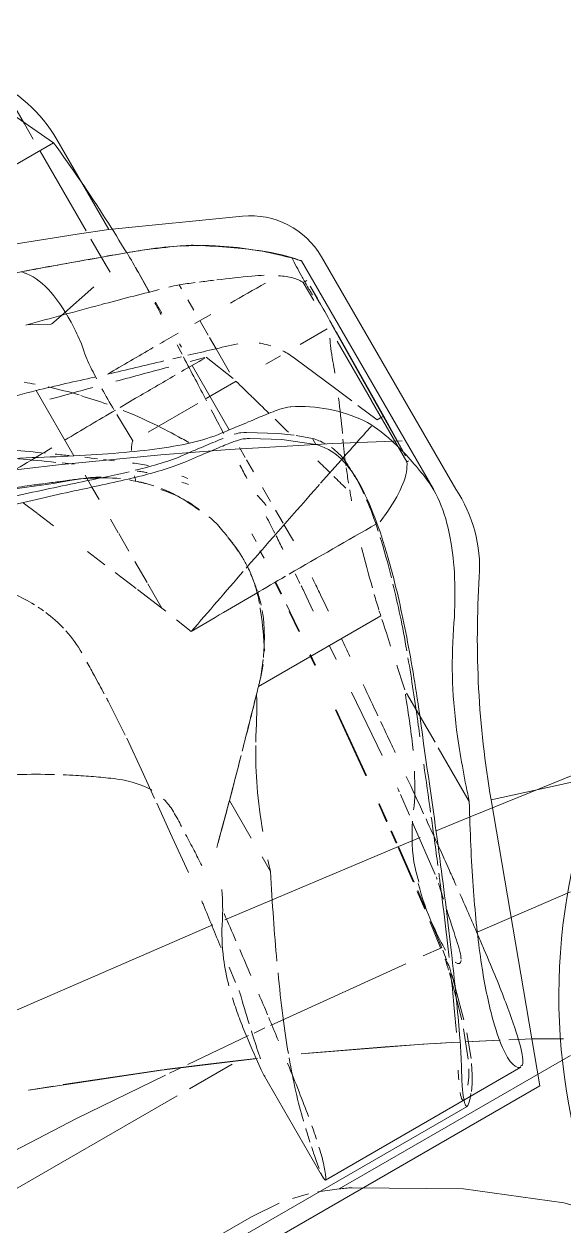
# Model space of a CAD drawing. Header units: inches. Extents: x 6664 to 8129, y 209 to 1287.
# Drawn here: x 7169.74 to 7172.16, y 647.84 to 653.22 of the extents above; entities that cross this region are included whole.
import ezdxf

# ---------------------------------------------------------------- set-up
doc = ezdxf.new("R2010")
doc.units = ezdxf.units.IN
doc.header["$MEASUREMENT"] = 0
doc.layers.add('I-FURN', color=30, linetype='Continuous', lineweight=9)

# ---------------------------------------------------------------- blocks, each defined once
blk = doc.blocks.new('Allsteel Seating Acuity Work-Conference Chair1 - Fully Adj_ Arms_ Mesh Back-V139-11th FLOOR POWER _ SIGNAL')
at = {"layer": 'I-FURN', "lineweight": 13}
for p, q in [((8.5764, 9.0969), (8.5764, 9.6129)), ((8.5764, 9.2806), (8.5764, 9.0969)), ((8.5764, 9.0969), (8.5764, 9.0173)), ((8.5764, 9.0173), (8.5764, 9.0969)), ((6.8783, 8.958), (8.6471, 8.958)), ((8.5764, 8.9549), (8.5764, 8.5427)), ((8.5764, 8.5427), (8.5764, 8.9549)), ((8.6675, 8.4974), (8.6675, 8.9634)), ((8.5764, 8.5012), (8.5764, 8.373)), ((8.5764, 8.3648), (8.5764, 8.5012)), ((8.6675, 8.4974), (9.2149, 8.2503)), ((8.5764, 8.3648), (8.5764, 8.3292)), ((8.5764, 8.3292), (8.5764, 8.3648)), ((8.2303, 8.2602), (8.1353, 8.3121)), ((8.4812, 8.3097), (8.2918, 8.2707)), ((8.6853, 8.164), (8.6853, 8.2921)), ((8.2918, 8.2707), (8.2332, 8.2586)), ((8.2971, 8.0782), (8.3046, 8.1156)), ((8.6853, 8.0554), (8.6853, 8.1118)), ((8.8156, 8.1267), (8.8156, 8.1053)), ((8.0248, 8.0364), (8.0248, 7.6991)), ((8.8156, 8.049), (8.8156, 7.9945)), ((8.872, 7.9407), (8.7897, 7.9408)), ((8.8156, 7.9377), (8.8156, 7.8667)), ((9.3433, 6.764), (9.3433, 7.9457)), ((9.4304, 6.7151), (9.4304, 7.9165)), ((8.6853, 7.8796), (8.6853, 7.8958)), ((8.6253, 7.8534), (8.6634, 7.8419)), ((8.8156, 7.8545), (8.8156, 7.7955)), ((9.3114, 7.8572), (9.3023, 7.8573)), ((9.3023, 7.8573), (9.3023, 7.7633)), ((9.3206, 7.8571), (9.3114, 7.8572)), ((9.3193, 7.7448), (9.3202, 7.8251)), ((9.3206, 7.8278), (9.3207, 7.7631)), ((8.2862, 7.6243), (8.284, 7.762)), ((8.3929, 7.7834), (8.312, 7.7828)), ((8.6853, 7.4512), (8.6853, 7.7846)), ((8.6875, 7.804), (8.7517, 7.7865)), ((8.7589, 7.7845), (8.8156, 7.6413)), ((8.8156, 7.7955), (8.8156, 7.6743)), ((7.7546, 7.5557), (7.7234, 7.6302)), ((8.0248, 7.5978), (8.0248, 7.5371)), ((8.3664, 7.6243), (8.6219, 7.6243)), ((8.6665, 7.6243), (8.8205, 7.6243)), ((8.9744, 7.6243), (9.0491, 7.6243)), ((9.1512, 7.6243), (9.2913, 7.6243)), ((9.3103, 6.958), (9.318, 7.6326)), ((7.7893, 7.4731), (7.7551, 7.5546)), ((8.0248, 7.5371), (8.0248, 7.4731)), ((9.099, 7.5832), (9.1899, 7.3715)), ((9.3023, 7.5537), (9.3023, 7.2472)), ((9.3193, 7.5789), (9.3152, 7.1594)), ((8.7243, 7.4139), (8.7351, 7.4085)), ((8.7351, 7.4085), (8.746, 7.4028)), ((8.746, 7.4028), (8.8672, 7.3283)), ((8.9736, 7.4036), (8.9721, 7.4043)), ((8.9752, 7.4028), (8.9736, 7.4036)), ((8.0248, 7.3716), (8.0248, 7.3006)), ((8.6853, 7.3093), (8.6853, 7.3603)), ((8.8672, 7.3283), (8.9249, 7.2852)), ((9.1899, 7.3715), (9.2248, 7.2901)), ((7.9009, 7.2069), (7.8631, 7.297)), ((8.0248, 7.297), (8.0248, 7.2062)), ((8.6853, 7.2339), (8.6853, 7.297)), ((8.9319, 7.2797), (8.9883, 7.2324)), ((8.9883, 7.201), (8.9883, 7.2324)), ((9.2385, 7.258), (9.2807, 7.1598)), ((9.3023, 7.2456), (9.3023, 6.9302)), ((9.2979, 7.1596), (9.2807, 7.1598)), ((9.3152, 7.1594), (9.2979, 7.1596)), ((9.3152, 7.1594), (9.3106, 6.9567)), ((7.9692, 7.044), (7.9235, 7.153)), ((8.0248, 7.1529), (8.0248, 7.0436)), ((8.6853, 7.0817), (8.6853, 7.1529)), ((9.0492, 7.0832), (8.9199, 7.0401)), ((8.0248, 6.9111), (7.9721, 7.037)), ((8.0248, 7.037), (8.0248, 6.9111)), ((8.5404, 6.9583), (8.5404, 6.9975)), ((8.6853, 6.9695), (8.6853, 7.037)), ((8.6853, 6.8775), (8.6853, 6.9588)), ((9.0691, 6.9601), (9.0691, 6.9918)), ((8.0329, 6.8903), (8.0248, 6.9111)), ((8.5334, 6.8755), (8.5334, 6.9144)), ((9.3023, 6.9302), (9.3061, 6.9302)), ((9.3061, 6.9302), (9.31, 6.9302)), ((8.086, 6.7541), (8.0554, 6.8326)), ((8.5176, 6.6989), (8.5219, 6.756)), ((8.5247, 6.7559), (8.5204, 6.6983)), ((9.0646, 6.7571), (9.1175, 6.7817)), ((7.6082, 6.6668), (7.5985, 6.5008)), ((8.5164, 6.6458), (8.5138, 6.6119)), ((8.6047, 6.5601), (8.6109, 6.6352)), ((8.6109, 6.6352), (8.6135, 6.6668)), ((8.503, 6.5133), (8.511, 6.613)), ((8.5138, 6.6119), (8.506, 6.5131)), ((7.5973, 6.4847), (7.5824, 6.312)), ((8.2241, 6.3911), (8.8562, 6.3911)), ((8.4891, 6.3462), (8.4934, 6.3979)), ((8.4966, 6.3983), (8.4921, 6.3457)), ((8.5854, 6.3216), (8.5911, 6.3928)), ((7.5824, 6.312), (7.5704, 6.1888)), ((8.5481, 5.8459), (8.5726, 6.1606)), ((8.7834, 5.9204), (8.7834, 6.0333)), ((7.8562, 5.8186), (7.8562, 6.014)), ((8.7834, 5.7791), (8.7834, 5.9204)), ((7.8562, 5.6458), (7.8562, 5.7219)), ((8.7834, 5.4725), (8.7834, 5.7506)), ((8.4178, 5.5798), (8.4265, 5.6646)), ((8.4302, 5.6663), (8.4214, 5.5796)), ((8.5208, 5.5542), (8.5326, 5.6535)), ((8.4067, 5.4749), (8.4131, 5.5341)), ((8.4167, 5.5339), (8.4104, 5.474)), ((8.4879, 5.2664), (8.5171, 5.5222)), ((8.3856, 5.2875), (8.4044, 5.4535)), ((8.4081, 5.4531), (8.3891, 5.2833)), ((8.8719, 5.4314), (8.421, 4.2125)), ((9.3469, 5.2796), (8.8719, 5.4314)), ((6.5346, 5.2998), (6.4282, 5.3396)), ((7.4817, 5.3678), (7.4723, 5.2933)), ((6.9938, 5.1186), (6.5753, 5.2844)), ((8.3695, 5.1548), (8.3801, 5.2407)), ((8.3844, 5.2431), (8.3738, 5.1555)), ((8.4641, 5.152), (8.4804, 5.224)), ((7.1478, 5.0543), (7.0021, 5.1152)), ((8.3449, 4.9702), (8.3619, 5.0954)), ((8.3663, 5.0956), (8.3493, 4.9678)), ((7.309, 4.985), (7.1478, 5.0543)), ((6.9923, 4.985), (-6.9923, 4.985)), ((7.277, 4.985), (7.0554, 4.985)), ((7.3825, 4.9528), (7.309, 4.985)), ((8.3477, 4.9562), (8.3412, 4.9103)), ((8.3371, 4.8822), (8.3371, 4.9154)), ((7.3749, 4.8751), (7.3749, 4.3376)), ((7.5662, 4.8704), (8.0776, 4.6267)), ((8.289, 4.7238), (8.3223, 4.8525)), ((8.326, 4.8349), (8.3122, 4.7786)), ((8.3122, 4.7786), (8.2734, 4.6377)), ((8.265, 4.643), (8.289, 4.7238)), ((7.4255, 4.605), (7.4253, 4.6043)), ((7.4257, 4.6058), (7.4255, 4.605)), ((8.091, 4.6201), (8.1513, 4.5899)), ((8.1729, 4.579), (8.1152, 4.608)), ((8.154, 4.5885), (8.2094, 4.5605)), ((8.2026, 4.4767), (8.2524, 4.6043)), ((8.2555, 4.5813), (8.215, 4.4728)), ((8.368, 4.4788), (8.2297, 4.5501)), ((8.2302, 4.5499), (8.3689, 4.4784)), ((8.2054, 4.4512), (8.1834, 4.4066)), ((8.4422, 4.4398), (8.4029, 4.4605)), ((8.4421, 4.4399), (8.4949, 4.4119)), ((8.4949, 4.4119), (8.4422, 4.4398)), ((8.6044, 4.3492), (8.4949, 4.4119)), ((8.4949, 4.4119), (8.6174, 4.3411)), ((-7.0092, 4.3503), (7.0092, 4.3503)), ((7.0092, 4.3503), (7.1467, 4.3404)), ((7.2091, 4.3292), (7.2816, 4.3108)), ((7.3777, 4.3266), (8.3885, 4.3266)), ((-8.0921, 4.2954), (8.0921, 4.2954)), ((7.3227, 4.2976), (7.4113, 4.2621)), ((8.6068, 4.2621), (7.4113, 4.2621)), ((-8.421, 4.2125), (8.421, 4.2125))]:
    blk.add_line(p, q, dxfattribs=at)
at = {"layer": 'I-FURN'}
for p, q in [((8.409, 5.4567), (7.5713, 5.5613)), ((8.513, 5.4432), (8.409, 5.4567)), ((8.7518, 5.4116), (8.5892, 5.4332)), ((9.4072, 5.3215), (8.7518, 5.4116)), ((7.0137, 5.0903), (7.0687, 5.086)), ((7.1032, 5.0834), (7.4038, 5.0588)), ((7.4315, 5.0564), (7.4844, 5.0519)), ((7.511, 5.0495), (8.1739, 4.9861)), ((8.2587, 4.9773), (8.3477, 4.9678)), ((8.5222, 4.9486), (8.973, 4.8956))]:
    blk.add_line(p, q, dxfattribs=at)
at = {"layer": 'I-FURN', "lineweight": 13, "flags": 128}
for points in [[(8.6471, 8.958), (8.5211, 9.2215), (8.3133, 9.459), (8.0342, 9.6584), (7.6979, 9.8097)], [(9.0437, 8.1961), (9.1258, 8.1397), (9.204, 8.0782)], [(8.3046, 8.1156), (8.3048, 8.1165), (8.3095, 8.1549)], [(8.9883, 7.201), (8.8671, 7.297), (8.7458, 7.3716)], [(7.5681, 6.1655), (7.5523, 5.999), (7.5362, 5.8252)], [(8.4401, 5.8042), (8.465, 6.0713), (8.47, 6.1273)], [(8.4731, 6.1258), (8.4658, 6.0443), (8.4435, 5.8038)], [(6.4298, 5.339), (6.9886, 5.1207), (7.3868, 4.9509)], [(8.1027, 4.6142), (7.9076, 4.7101), (7.597, 4.8563)], [(8.1426, 4.3754), (8.1628, 4.4033), (8.183, 4.4375)], [(8.1834, 4.4066), (8.163, 4.3721), (8.1426, 4.344)], [(7.4644, 4.2372), (7.8936, 3.9847), (8.2507, 3.7045), (8.4292, 3.5233)]]:
    blk.add_lwpolyline(points, dxfattribs=at)
at = {"layer": 'I-FURN', "flags": 128}
for points in [[(7.5125, 5.5684), (6.5496, 5.6782), (4.7528, 5.8558)], [(4.6464, 5.2055), (6.5508, 5.1229), (6.9935, 5.0918)]]:
    blk.add_lwpolyline(points, dxfattribs=at)
at = {"layer": 'I-FURN', "lineweight": 13}
for centre, radius, start, end in [((0.0519, -13.0915), 23.2445, 68.24426, 112.87259), ((8.0165, 8.9634), 0.651, 360, 72.4565), ((0, -10.3529), 19.7214, 61.76295, 118.23705), ((9.0642, 7.9165), 0.3662, 0, 65.7027), ((8.8012, 6.6723), 0.6306, 326.2996, 3.8864), ((12.891, 3.9447), 4.2853, 146.2996, 159.7004), ((11.049, 3.1641), 2.7152, 93.1563, 178.0304)]:
    blk.add_arc(centre, radius, start, end, dxfattribs=at)
for centre, major_axis, ratio, start_param, end_param in [((11.4308, -112.8902), (-28.7339, 121.7409), 0.625221, 5.958657, 5.962792), ((-10.6148, 8.2514), (18.9283, 0), 0.248134, 6.262646, 6.271419), ((9.2436, -23.4303), (-7.5098, 31.8178), 0.625221, 5.946462, 5.958624), ((9.2436, -23.4303), (-7.5098, 31.8178), 0.625221, 5.942351, 5.944481), ((8.4397, -23.327), (-7.3217, 31.6563), 0.617887, 5.932554, 5.944877), ((11.4127, -112.4255), (-28.5379, 120.9106), 0.625221, 5.961354, 5.963754), ((8.7402, -42.9129), (52.9031, 0), 0.961262, 1.573915, 1.578399), ((10.0934, -115.7518), (-28.867, 124.8103), 0.617887, 5.943314, 5.946331), ((8.7402, -42.9129), (52.9031, 0), 0.961262, 1.57149, 1.57329), ((8.7402, -42.9129), (52.9031, 0), 0.961262, 1.562971, 1.566392), ((11.4127, -112.4255), (-28.5379, 120.9106), 0.625221, 5.957139, 5.960079), ((10.0934, -115.7518), (-28.867, 124.8103), 0.617887, 5.939367, 5.942043), ((8.7402, -42.6993), (52.5182, 0), 0.961262, 1.5857, 1.591307), ((8.7402, -42.6993), (52.5182, 0), 0.961262, 1.579395, 1.584418), ((8.7402, -42.6993), (52.5182, 0), 0.961262, 1.573497, 1.577406), ((8.7402, -42.6993), (52.5182, 0), 0.961262, 1.570577, 1.572894), ((9.3179, 7.5214), (0.0026, 0.25), 0.003024, 5.811228, 6.0254), ((9.3179, 7.5214), (0.0026, 0.25), 0.003024, 5.168711, 5.811228), ((181.8764, -76.1942), (-174.3932, 83.9746), 0.003882, 6.207906, 6.210165), ((9.3179, 7.5214), (0.0026, 0.25), 0.003024, 4.954539, 5.168711), ((8.3828, -60.5759), (0, 68.0431), 0.100696, 6.230177, 6.233325), ((51.9678, -152.1524), (-37.2013, 160.8448), 0.617887, 0.056184, 0.058193), ((51.9678, -152.1524), (-37.2013, 160.8448), 0.617887, 0.059599, 0.064471), ((51.9678, -152.1524), (-37.2013, 160.8448), 0.617887, 0.06466, 0.068139), ((8.7402, -42.8301), (51.5866, 0), 0.961262, 1.577, 1.583477), ((8.7402, -42.8301), (51.5866, 0), 0.961262, 1.573993, 1.577), ((8.7402, -42.8301), (51.5866, 0), 0.961262, 1.564862, 1.573621), ((210.1203, 2.3535), (202.8302, 0), 0.34202, 3.093804, 3.09678), ((192.0226, 3.8451), (184.7325, 0), 0.173648, 3.097982, 3.102352), ((192.0226, 3.8451), (184.7325, 0), 0.173648, 3.103378, 3.106702), ((426.596, 2.3458), (418.444, 0), 0.173648, 3.103629, 3.105558), ((7.9574, 17.7878), (0, 13.6747), 0.082263, 3.474649, 3.485862), ((7.9574, 17.788), (0, 13.7062), 0.082263, 3.474649, 3.48504)]:
    blk.add_ellipse(centre, major_axis=major_axis, ratio=ratio, start_param=start_param, end_param=end_param, dxfattribs=at)
for points in [[(8.7505, 8.3427), (8.6813, 8.3695), (8.5142, 8.43), (8.1909, 8.5455), (7.8087, 8.6746), (7.382, 8.8114), (7.0772, 8.9014), (6.9227, 8.9467)], [(8.25, 8.5093), (8.2472, 8.513), (8.2417, 8.52), (8.2362, 8.5264), (8.2334, 8.5296)], [(8.2334, 8.5296), (8.2961, 8.5085), (8.3706, 8.4818), (8.4568, 8.4504)], [(8.302, 8.383), (8.2917, 8.4353), (8.2743, 8.4774), (8.25, 8.5093)], [(8.4568, 8.4504), (8.47, 8.4456), (8.484, 8.4405), (8.4986, 8.4352)], [(8.4974, 8.4356), (8.5734, 8.4078), (8.6577, 8.3767), (8.7505, 8.3427)], [(8.3122, 8.1961), (8.3158, 8.2685), (8.3124, 8.3308), (8.302, 8.383)], [(8.6832, 8.1645), (8.6847, 8.2312), (8.6858, 8.2981), (8.6852, 8.3662)], [(8.7505, 8.3427), (8.801, 8.3234), (8.849, 8.3027), (8.8943, 8.2805)], [(8.9721, 8.2393), (8.9574, 8.2497), (8.9049, 8.2773), (8.8087, 8.3186), (8.7505, 8.3427)], [(8.9062, 8.2746), (8.9296, 8.2629), (8.9515, 8.2504), (8.9731, 8.2377)], [(9.3383, 7.9509), (9.3081, 7.9892), (9.2168, 8.0755), (9.0639, 8.1814), (8.9721, 8.2393)], [(8.9932, 8.2274), (9.0105, 8.2172), (9.0273, 8.2068), (9.0437, 8.1961)], [(6.6096, 8.1186), (6.8654, 8.0411), (7.3532, 7.859), (7.7934, 7.6692), (8.0016, 7.5934)], [(7.6918, 8.1253), (7.8028, 8.0969), (7.9138, 8.0673), (8.0248, 8.0364)], [(7.9976, 8.095), (8.0103, 8.0844), (8.0227, 8.0737), (8.0351, 8.0629)], [(8.6794, 8.052), (8.6801, 8.0712), (8.6808, 8.0906), (8.6815, 8.11)], [(8.8824, 8.0992), (8.8602, 8.1085), (8.8379, 8.1176), (8.8156, 8.1267)], [(8.9617, 8.0658), (8.9413, 8.0745), (8.9209, 8.083), (8.9004, 8.0915)], [(8.0796, 8.0229), (8.1146, 7.9904), (8.1493, 7.9572), (8.1822, 7.9236)], [(8.2877, 7.9917), (8.2886, 8.0058), (8.2896, 8.0198), (8.2906, 8.0311)], [(9.1175, 7.9973), (9.0694, 8.019), (9.0212, 8.0402), (8.9728, 8.061)], [(8.2853, 7.9462), (8.286, 7.9624), (8.2868, 7.9772), (8.2877, 7.9917)], [(9.1661, 7.9732), (9.151, 7.9814), (9.1348, 7.9895), (9.1175, 7.9973)], [(9.3133, 7.977), (9.3117, 7.9498), (9.3105, 7.9189), (9.3099, 7.8866)], [(9.3133, 7.977), (9.3273, 7.9623), (9.3365, 7.9528), (9.3406, 7.9485)], [(7.9202, 7.7727), (7.841, 7.8294), (7.7597, 7.8854), (7.678, 7.9419)], [(8.187, 7.916), (8.2153, 7.8857), (8.2434, 7.8552), (8.2693, 7.8244)], [(9.2714, 7.8986), (9.2579, 7.9122), (9.2412, 7.9256), (9.2216, 7.9387)], [(9.3406, 7.9485), (9.3448, 7.9441), (9.3441, 7.9449), (9.3383, 7.9509)], [(8.2835, 7.7883), (8.2829, 7.8237), (8.283, 7.8606), (8.2838, 7.8955)], [(8.6719, 7.8505), (8.6725, 7.866), (8.6731, 7.8817), (8.6737, 7.8974)], [(9.3023, 7.8573), (9.2952, 7.8712), (9.2848, 7.885), (9.2714, 7.8986)], [(9.3099, 7.8866), (9.3096, 7.8705), (9.3096, 7.8542), (9.3096, 7.8377)], [(7.8036, 7.8109), (7.8502, 7.7785), (7.8955, 7.746), (7.9404, 7.7133)], [(8.6624, 7.6143), (8.6654, 7.6862), (8.6683, 7.761), (8.6711, 7.8366)], [(9.3094, 7.8375), (9.3094, 7.821), (9.3095, 7.8045), (9.3098, 7.7883)], [(8.3173, 7.7644), (8.38, 7.6849), (8.4334, 7.6044), (8.4818, 7.5231)], [(8.0074, 7.7097), (7.9903, 7.7221), (7.9732, 7.7345), (7.956, 7.7469)], [(7.9638, 7.6978), (7.9786, 7.6871), (7.9932, 7.6765), (8.0078, 7.6659)], [(8.4488, 7.4249), (8.3831, 7.4325), (8.2374, 7.4673), (7.9708, 7.5544), (7.7717, 7.6177), (7.666, 7.6478)], [(8.1096, 7.6345), (8.0945, 7.6458), (8.0792, 7.657), (8.0639, 7.6682)], [(8.0016, 7.5934), (8.0681, 7.5607), (8.1192, 7.5303), (8.1547, 7.5061)], [(8.0826, 7.5545), (8.0546, 7.5712), (8.0276, 7.5842), (8.0016, 7.5934)], [(8.1709, 7.5887), (8.1578, 7.5985), (8.1448, 7.6082), (8.1317, 7.618)], [(8.2604, 7.5908), (8.2703, 7.6091), (8.2789, 7.6203), (8.2862, 7.6243)], [(8.8205, 7.624), (8.829, 7.5942), (8.8374, 7.5644), (8.8459, 7.5346)], [(9.0698, 7.6381), (9.0806, 7.6213), (9.0903, 7.603), (9.099, 7.5832)], [(8.0978, 7.5467), (8.134, 7.5349), (8.17, 7.5228), (8.2034, 7.5129)], [(8.2646, 7.5167), (8.2551, 7.5245), (8.2454, 7.5321), (8.2355, 7.5397)], [(8.6552, 7.4496), (8.657, 7.4894), (8.6588, 7.5293), (8.6605, 7.5701)], [(9.2808, 7.5819), (9.2688, 7.5585), (9.2552, 7.5261), (9.2402, 7.4851)], [(8.2118, 7.4739), (8.2132, 7.4776), (8.2145, 7.4814), (8.2158, 7.4851)], [(8.2305, 7.5053), (8.3115, 7.4815), (8.3844, 7.4637), (8.4503, 7.4561)], [(8.2355, 7.4977), (8.2416, 7.4931), (8.2476, 7.4885), (8.2535, 7.4838)], [(8.2535, 7.4838), (8.2595, 7.4791), (8.2653, 7.4743), (8.2711, 7.4695)], [(8.2923, 7.4929), (8.2833, 7.5009), (8.2741, 7.5089), (8.2646, 7.5167)], [(8.4824, 7.5232), (8.4882, 7.5131), (8.4939, 7.503), (8.4995, 7.4929)], [(8.8463, 7.5332), (8.8564, 7.4976), (8.8665, 7.4619), (8.8766, 7.4262)], [(9.2402, 7.4851), (9.2343, 7.4687), (9.2282, 7.4521), (9.2219, 7.4353)], [(8.2386, 7.4324), (8.221, 7.449), (8.2036, 7.4654), (8.1865, 7.4803)], [(8.2078, 7.4627), (8.2091, 7.4664), (8.2105, 7.4702), (8.2118, 7.4739)], [(8.215, 7.4561), (8.2204, 7.451), (8.2299, 7.442), (8.2369, 7.435), (8.2398, 7.432)], [(8.2398, 7.432), (8.2442, 7.4276), (8.2486, 7.4229), (8.2531, 7.4181)], [(8.4503, 7.4561), (8.4907, 7.4513), (8.5633, 7.4424), (8.619, 7.4351), (8.6426, 7.432)], [(8.8392, 7.432), (8.8134, 7.4351), (8.7555, 7.4423), (8.6852, 7.4513), (8.6468, 7.4561)], [(8.9721, 7.4043), (8.9615, 7.4095), (8.9288, 7.4192), (8.8729, 7.4279), (8.8392, 7.432)], [(8.2531, 7.4181), (8.2577, 7.4132), (8.2623, 7.4081), (8.2669, 7.4028)], [(8.2911, 7.3751), (8.3069, 7.3555), (8.3225, 7.3349), (8.337, 7.3092)], [(8.4155, 7.3561), (8.4101, 7.3637), (8.4041, 7.3712), (8.3978, 7.3786)], [(8.6421, 7.4008), (8.6184, 7.4039), (8.5624, 7.4113), (8.4894, 7.4202), (8.4488, 7.4249)], [(8.7243, 7.3826), (8.7177, 7.3859), (8.6973, 7.3922), (8.6629, 7.398), (8.6421, 7.4008)], [(8.694, 7.4233), (8.7076, 7.4203), (8.7177, 7.4172), (8.7243, 7.4139)], [(8.8869, 7.3899), (8.8945, 7.363), (8.902, 7.3362), (8.9096, 7.3093)], [(9.2279, 7.1841), (9.1958, 7.2311), (9.1216, 7.3146), (9.0273, 7.3769), (8.9752, 7.4028)], [(8.3426, 7.2999), (8.3268, 7.3254), (8.3072, 7.3495), (8.2864, 7.3732)], [(8.3095, 7.3498), (8.3161, 7.3423), (8.3145, 7.3446), (8.3045, 7.3565)], [(8.385, 7.3548), (8.3916, 7.3467), (8.3981, 7.3386), (8.4043, 7.3304)], [(9.1804, 7.3309), (9.1607, 7.2834), (9.139, 7.2343), (9.1162, 7.1844)], [(7.484, 7.2974), (7.5046, 7.2683), (7.522, 7.2389), (7.5382, 7.2091)], [(8.337, 7.3092), (8.3556, 7.2786), (8.3731, 7.2432), (8.3901, 7.2058)], [(8.3505, 7.2869), (8.3494, 7.2888), (8.3482, 7.2907), (8.3471, 7.2925)], [(8.6445, 7.2226), (8.6456, 7.2453), (8.6467, 7.2681), (8.6479, 7.2909)], [(8.3909, 7.2068), (8.3824, 7.2269), (8.3736, 7.2469), (8.363, 7.2662)], [(8.9883, 7.2324), (8.9956, 7.2247), (9.0093, 7.2089), (9.021, 7.1924), (9.0263, 7.1841)], [(7.5476, 7.1914), (7.5519, 7.1827), (7.5562, 7.1739), (7.5603, 7.1651)], [(9.0261, 7.1529), (9.0208, 7.1613), (9.0092, 7.1777), (8.9956, 7.1933), (8.9883, 7.201)], [(9.1056, 7.1614), (9.0891, 7.1255), (9.0728, 7.0894), (9.0569, 7.0526)], [(9.3383, 6.8307), (9.3257, 6.9128), (9.2947, 7.054), (9.2521, 7.1485), (9.2279, 7.1841)], [(7.5651, 7.1532), (7.579, 7.1199), (7.5918, 7.0863), (7.5981, 7.0532)], [(8.6471, 7.1353), (8.6523, 7.1152), (8.6561, 7.0953), (8.6589, 7.0755)], [(8.9592, 7.1334), (8.9661, 7.1087), (8.9731, 7.084), (8.98, 7.0593)], [(9.0644, 6.8703), (9.0708, 6.9342), (9.0708, 7.0454), (9.0453, 7.1228), (9.0261, 7.1529)], [(9.0422, 7.1537), (9.0526, 7.1292), (9.0619, 7.1032), (9.0644, 7.0683)], [(9.0644, 7.0683), (9.0676, 7.0449), (9.0676, 7.0173), (9.0668, 6.9887)], [(7.6018, 7.0369), (7.6104, 6.9963), (7.6145, 6.9561), (7.6142, 6.916)], [(8.6303, 6.9496), (8.6318, 6.977), (8.6333, 7.0048), (8.6348, 7.0328)], [(8.9863, 7.037), (8.993, 7.0129), (8.9997, 6.9889), (9.0065, 6.9648)], [(9.054, 7.0422), (9.0453, 7.0208), (9.0366, 6.9995), (9.0281, 6.978)], [(9.0177, 6.9491), (9.0119, 6.9338), (9.0062, 6.9185), (9.0006, 6.9031)], [(9.0691, 6.9824), (9.0688, 6.9573), (9.0673, 6.9306), (9.0644, 6.9022)], [(8.6257, 6.8675), (8.627, 6.8898), (8.6282, 6.9123), (8.6295, 6.9351)], [(9.1175, 6.7817), (9.1667, 6.8053), (9.2472, 6.8529), (9.2902, 6.9036), (9.3023, 6.9302)], [(8.9835, 6.4847), (9.0052, 6.5601), (9.0404, 6.6999), (9.0591, 6.8173), (9.0644, 6.8703)], [(9.0611, 6.8728), (9.0556, 6.8275), (9.0487, 6.7804), (9.036, 6.7254)], [(9.2915, 6.5146), (9.314, 6.5742), (9.3444, 6.6865), (9.3453, 6.785), (9.3383, 6.8307)], [(8.4165, 6.7008), (8.4225, 6.7197), (8.4275, 6.7386), (8.4316, 6.7575)], [(8.6156, 6.6976), (8.6166, 6.7136), (8.6175, 6.7297), (8.6185, 6.7461)], [(7.6089, 6.6851), (7.6088, 6.6818), (7.6086, 6.6754), (7.6084, 6.6696), (7.6082, 6.6668)], [(8.6135, 6.6668), (8.6137, 6.6696), (8.6141, 6.6754), (8.6146, 6.6818), (8.6148, 6.6851)], [(8.9344, 6.6986), (8.9172, 6.6403), (8.9019, 6.5793), (8.887, 6.5179)], [(9.0297, 6.6965), (9.017, 6.6399), (9.0014, 6.5793), (8.9827, 6.5146)], [(9.1082, 6.176), (9.1495, 6.2363), (9.2213, 6.3531), (9.2717, 6.4621), (9.2915, 6.5146)], [(7.3171, 6.4546), (7.3012, 6.465), (7.2852, 6.4753), (7.2689, 6.4855)], [(8.2475, 6.4157), (8.2672, 6.4386), (8.2854, 6.4616), (8.3022, 6.4845)], [(8.2909, 6.4655), (8.2777, 6.4491), (8.2633, 6.4325), (8.2475, 6.4157)], [(8.7365, 5.8003), (8.7903, 5.9295), (8.8853, 6.1731), (8.955, 6.3861), (8.9835, 6.4847)], [(8.8785, 6.4886), (8.8728, 6.465), (8.8674, 6.4412), (8.862, 6.4172)], [(8.9745, 6.4867), (8.9476, 6.3965), (8.9183, 6.3031), (8.8784, 6.1971)], [(7.4631, 6.3524), (7.44, 6.3698), (7.3925, 6.4042), (7.3426, 6.438), (7.3171, 6.4546)], [(8.2475, 6.4157), (8.2396, 6.4074), (8.2236, 6.3906), (8.2073, 6.3736), (8.1991, 6.3651)], [(8.2241, 6.3911), (8.228, 6.3952), (8.2358, 6.4035), (8.2436, 6.4116), (8.2475, 6.4157)], [(8.861, 6.4128), (8.8594, 6.4056), (8.8578, 6.3984), (8.8562, 6.3911)], [(8.0163, 6.1768), (8.0742, 6.2364), (8.1352, 6.2994), (8.1977, 6.3639)], [(8.1991, 6.3651), (8.1879, 6.3534), (8.1638, 6.3283), (8.1366, 6.3001), (8.1222, 6.2852)], [(8.1991, 6.3651), (8.1879, 6.3439), (8.1759, 6.3224), (8.1631, 6.3007)], [(8.6523, 6.3876), (8.65, 6.3593), (8.6478, 6.331), (8.6455, 6.303)], [(8.8528, 6.3746), (8.844, 6.3327), (8.8352, 6.2911), (8.8269, 6.2519)], [(8.1631, 6.3007), (8.1503, 6.279), (8.1367, 6.257), (8.1222, 6.2347)], [(8.1222, 6.2852), (8.0845, 6.2462), (8.0493, 6.2101), (8.0167, 6.1767)], [(8.1222, 6.2347), (8.1109, 6.2172), (8.0998, 6.1994), (8.089, 6.1815)], [(7.6142, 6.0987), (7.6142, 6.1212), (7.61, 6.1433), (7.6038, 6.1655)], [(7.9701, 6.1294), (7.9806, 6.1401), (7.9913, 6.1512), (8.0022, 6.1624)], [(8.6342, 6.1638), (8.6299, 6.1115), (8.6256, 6.0605), (8.6213, 6.0097)], [(8.8675, 6.1672), (8.8344, 6.077), (8.7963, 5.9808), (8.7561, 5.882)], [(8.8079, 6.1635), (8.7995, 6.1244), (8.7913, 6.0869), (8.7834, 6.0509)], [(8.8835, 5.7506), (8.9139, 5.8272), (8.9817, 5.9746), (9.0637, 6.1107), (9.1082, 6.176)], [(7.6123, 6.0191), (7.613, 6.044), (7.6137, 6.069), (7.6142, 6.0942)], [(7.6142, 6.0942), (7.6142, 6.0957), (7.6142, 6.0972), (7.6142, 6.0987)], [(7.7012, 5.8595), (7.7761, 5.9322), (7.8572, 6.0139), (7.9444, 6.103)], [(8.7764, 6.0327), (8.7427, 5.9451), (8.7096, 5.8607), (8.6794, 5.7963)], [(7.8562, 6.014), (7.8278, 5.9855), (7.8007, 5.9584), (7.7749, 5.9327)], [(8.619, 5.982), (8.6163, 5.9498), (8.6136, 5.9178), (8.6109, 5.886)], [(7.7749, 5.9327), (7.749, 5.9069), (7.7244, 5.8825), (7.7012, 5.8595)], [(8.6109, 5.886), (8.6092, 5.867), (8.6076, 5.8481), (8.606, 5.8293)], [(8.7565, 5.8826), (8.75, 5.8666), (8.7433, 5.8504), (8.7365, 5.8342)], [(8.7048, 5.7219), (8.71, 5.7351), (8.7205, 5.7614), (8.7311, 5.7874), (8.7365, 5.8003)], [(8.2168, 4.5753), (8.2595, 4.6649), (8.3526, 4.87), (8.5166, 5.2533), (8.6396, 5.5578), (8.7048, 5.7219)], [(8.6388, 5.7141), (8.607, 5.6515), (8.5772, 5.6017), (8.5492, 5.5654)], [(8.5957, 5.7113), (8.5902, 5.6482), (8.5846, 5.5869), (8.5791, 5.5274)], [(8.6904, 5.7198), (8.6627, 5.65), (8.6359, 5.5831), (8.6096, 5.5182)], [(8.7834, 5.4725), (8.7975, 5.5168), (8.8284, 5.6076), (8.8643, 5.7023), (8.8835, 5.7506)], [(7.5237, 5.6859), (7.5234, 5.6823), (7.5227, 5.6756), (7.5221, 5.67), (7.5217, 5.6675)], [(7.5606, 5.5654), (7.5813, 5.5959), (7.6034, 5.636), (7.6268, 5.6851)], [(7.8728, 5.6978), (7.8671, 5.6804), (7.8616, 5.663), (7.8562, 5.6458)], [(8.5342, 5.6675), (8.5345, 5.67), (8.5351, 5.6756), (8.5357, 5.6823), (8.5359, 5.6859)], [(7.8562, 5.6458), (7.7909, 5.5178), (7.7324, 5.3972), (7.6805, 5.2844)], [(7.5674, 5.4551), (7.5723, 5.498), (7.5774, 5.542), (7.5824, 5.5869)], [(8.6012, 5.4971), (8.5878, 5.4641), (8.5747, 5.4319), (8.5618, 5.4003)], [(8.5767, 5.502), (8.5724, 5.4558), (8.5681, 5.4098), (8.5638, 5.3654)], [(8.3954, 4.6058), (8.4157, 4.6781), (8.4715, 4.8391), (8.6024, 5.1291), (8.7181, 5.3531), (8.7834, 5.4725)], [(7.5474, 5.2861), (7.5523, 5.3268), (7.5573, 5.3696), (7.5623, 5.4131)], [(8.5616, 5.3999), (8.5471, 5.3642), (8.5328, 5.3296), (8.5185, 5.2951)], [(8.5639, 5.3667), (8.56, 5.327), (8.5561, 5.2874), (8.5523, 5.2502)], [(7.3959, 5.0697), (7.3997, 5.0995), (7.4084, 5.1579), (7.4193, 5.2138), (7.4253, 5.2411)], [(7.4676, 5.2549), (7.4673, 5.2524), (7.4667, 5.2481), (7.4661, 5.2449), (7.4657, 5.2437)], [(7.6588, 5.2368), (7.6037, 5.115), (7.552, 4.9975), (7.5178, 4.9)], [(8.4027, 5.2695), (8.3844, 5.2065), (8.3719, 5.1399), (8.3651, 5.0697)], [(8.5051, 5.2629), (8.4971, 5.2437), (8.4891, 5.2245), (8.4812, 5.2054)], [(8.4849, 5.2437), (8.4852, 5.2449), (8.4857, 5.2481), (8.4863, 5.2524), (8.4866, 5.2549)], [(8.5523, 5.2502), (8.5497, 5.2247), (8.5471, 5.2003), (8.5445, 5.1767)], [(7.5241, 5.0977), (7.5282, 5.13), (7.5323, 5.1625), (7.5365, 5.1969)], [(8.4814, 5.206), (8.4526, 5.1373), (8.4239, 5.0695), (8.397, 5.0072)], [(8.5405, 5.1364), (8.5326, 5.0622), (8.5248, 4.9937), (8.517, 4.9268)], [(7.3771, 4.9101), (7.3802, 4.944), (7.3864, 4.9974), (7.3959, 5.0697)], [(7.5153, 5.0287), (7.5177, 5.0471), (7.5201, 5.0654), (7.5224, 5.084)], [(8.3651, 5.0697), (8.3602, 5.021), (8.3581, 4.9808), (8.3589, 4.9495)], [(7.5078, 4.9712), (7.5103, 4.9901), (7.5128, 5.009), (7.5153, 5.0282)], [(8.3978, 5.0097), (8.3834, 4.9764), (8.3691, 4.9434), (8.3556, 4.9127)], [(7.4001, 4.9522), (7.3993, 4.9486), (7.3985, 4.945), (7.3978, 4.9416)], [(7.4024, 4.9636), (7.4016, 4.9597), (7.4009, 4.9559), (7.4001, 4.9522)], [(8.399, 4.8803), (8.407, 4.8956), (8.4152, 4.9234), (8.4236, 4.9636)], [(7.3749, 4.8751), (7.3749, 4.8823), (7.3752, 4.8911), (7.3771, 4.9101)], [(8.5169, 4.9255), (8.5145, 4.9048), (8.5121, 4.8844), (8.5097, 4.8645)], [(7.3776, 4.8672), (7.3758, 4.8644), (7.3743, 4.8631), (7.374, 4.8695)], [(7.5114, 4.8819), (7.4737, 4.7795), (7.4452, 4.6874), (7.4257, 4.6058)], [(7.4548, 4.6117), (7.4671, 4.683), (7.48, 4.7674), (7.4934, 4.8645)], [(8.3269, 4.8478), (8.2874, 4.7588), (8.2505, 4.6781), (8.2161, 4.6058)], [(8.3694, 4.8819), (8.378, 4.8636), (8.3868, 4.8612), (8.3958, 4.8748)], [(8.5097, 4.8645), (8.4979, 4.7674), (8.4746, 4.5986), (8.452, 4.4823), (8.4409, 4.4375)], [(8.1571, 4.4579), (8.1665, 4.475), (8.1859, 4.5116), (8.2063, 4.5532), (8.2168, 4.5753)], [(8.3622, 4.3641), (8.3573, 4.3875), (8.358, 4.4514), (8.3795, 4.5488), (8.3954, 4.6058)], [(7.4176, 4.5713), (7.4125, 4.5495), (7.4076, 4.5279), (7.4033, 4.5083)], [(7.435, 4.5059), (7.439, 4.5253), (7.443, 4.5451), (7.4471, 4.5674)], [(7.3989, 4.4871), (7.3968, 4.4774), (7.3948, 4.4678), (7.3931, 4.4593)], [(7.4195, 4.4375), (7.422, 4.4473), (7.4245, 4.4578), (7.427, 4.469)], [(7.3928, 4.4575), (7.387, 4.4288), (7.3834, 4.4067), (7.3802, 4.3862)], [(7.3978, 4.365), (7.4012, 4.374), (7.4083, 4.395), (7.4157, 4.4223), (7.4195, 4.4375)], [(8.0964, 4.333), (8.1016, 4.3474), (8.1169, 4.3827), (8.1421, 4.4307), (8.1571, 4.4579)], [(8.1387, 4.4555), (8.1315, 4.4418), (8.1245, 4.4284), (8.1193, 4.4172)], [(8.4409, 4.4375), (8.4282, 4.3862), (8.4159, 4.3526), (8.404, 4.3369)], [(7.3769, 4.3641), (7.374, 4.3391), (7.3742, 4.3266), (7.3777, 4.3266)], [(7.3777, 4.3266), (7.3812, 4.3268), (7.3879, 4.3396), (7.3978, 4.365)], [(8.0963, 4.3641), (8.091, 4.3493), (8.0884, 4.3389), (8.0884, 4.3328)], [(8.3694, 4.3436), (8.3678, 4.3463), (8.3651, 4.3525), (8.3631, 4.36), (8.3622, 4.3641)], [(8.0884, 4.3328), (8.0884, 4.3287), (8.0887, 4.3251), (8.0917, 4.3259)], [(8.0921, 4.3266), (8.0926, 4.3266), (8.093, 4.3266), (8.0936, 4.3268)], [(8.3885, 4.3266), (8.382, 4.3266), (8.3756, 4.3323), (8.3694, 4.3436)], [(8.404, 4.3369), (8.3987, 4.3301), (8.3937, 4.3305), (8.3886, 4.3331)], [(7.4113, 4.2621), (7.4204, 4.2582), (7.4383, 4.2501), (7.4558, 4.2416), (7.4644, 4.2372)]]:
    blk.add_open_spline(points, degree=3, dxfattribs=at)
for points, knots in [([(8.684, 8.3669), (8.6831, 8.4263), (8.6774, 8.6195), (8.6622, 8.8184), (8.6471, 8.958)], [0.2751055, 0.2751055, 0.2751055, 0.2751055, 0.5, 1, 1, 1, 1]), ([(8.6468, 7.4561), (8.5584, 7.4668), (8.4123, 7.5147), (8.1853, 7.6174), (7.9422, 7.7387), (7.6165, 7.9162), (7.3308, 8.0541), (7.1818, 8.1186)], [0, 0, 0, 0, 0.25, 0.375, 0.5, 0.75, 1, 1, 1, 1]), ([(8.2906, 8.03), (8.2911, 8.0357), (8.2932, 8.0569), (8.2955, 8.0715), (8.2971, 8.0782)], [0.7142857, 0.7142857, 0.7142857, 0.7142857, 0.7857143, 1, 1, 1, 1]), ([(9.204, 8.0782), (9.2078, 8.0754), (9.2141, 8.0702), (9.2239, 8.0615), (9.2291, 8.0567), (9.2319, 8.0542)], [0, 0, 0, 0, 0.1666667, 0.25, 0.3333333, 0.3333333, 0.3333333, 0.3333333]), ([(9.2319, 8.0542), (9.2347, 8.0517), (9.2405, 8.0464), (9.25, 8.0379), (9.26, 8.0289), (9.2701, 8.0194), (9.2804, 8.0094), (9.2946, 7.9954), (9.3057, 7.9845), (9.3133, 7.977)], [0.3333333, 0.3333333, 0.3333333, 0.3333333, 0.4166667, 0.5, 0.5833333, 0.6666667, 0.75, 0.8333333, 1, 1, 1, 1]), ([(7.8476, 7.6573), (7.8296, 7.6647), (7.7815, 7.6844), (7.7235, 7.7078), (7.6865, 7.7226)], [0.2651249, 0.2651249, 0.2651249, 0.2651249, 0.3333333, 0.4311631, 0.4311631, 0.4311631, 0.4311631]), ([(8.9957, 7.7209), (8.999, 7.7182), (9.0123, 7.7072), (9.0252, 7.6945), (9.0346, 7.6842)], [-0.6, -0.6, -0.6, -0.6, -0.55, -0.4, -0.4, -0.4, -0.4]), ([(7.666, 7.6851), (7.7719, 7.654), (7.9191, 7.6058), (8.0547, 7.5607), (8.097, 7.5469)], [0, 0, 0, 0, 0.3333333, 0.492146, 0.492146, 0.492146, 0.492146]), ([(7.9717, 7.6059), (7.9646, 7.6093), (7.9343, 7.6215), (7.8761, 7.6455), (7.852, 7.6554)], [0, 0, 0, 0, 0.1666667, 0.2594608, 0.2594608, 0.2594608, 0.2594608]), ([(8.4117, 7.1592), (8.4167, 7.147), (8.4284, 7.1124), (8.435, 7.0706), (8.4392, 7.0423)], [0.0697585, 0.0697585, 0.0697585, 0.0697585, 0.1666667, 0.3208805, 0.3208805, 0.3208805, 0.3208805]), ([(8.4485, 6.9612), (8.4481, 6.9686), (8.4463, 6.9946), (8.4426, 7.0201), (8.4394, 7.0383)], [0.47984275, 0.47984275, 0.47984275, 0.47984275, 0.5, 0.55169515, 0.55169515, 0.55169515, 0.55169515]), ([(8.4402, 7.0354), (8.4446, 7.0043), (8.4517, 6.956), (8.4503, 6.9002), (8.4493, 6.8832)], [0.3333333, 0.3333333, 0.3333333, 0.3333333, 0.5, 0.5703728, 0.5703728, 0.5703728, 0.5703728]), ([(7.6135, 6.8698), (7.6131, 6.8458), (7.612, 6.7909), (7.6105, 6.7378), (7.6096, 6.708)], [0.1944895, 0.1944895, 0.1944895, 0.1944895, 0.5, 0.8980881, 0.8980881, 0.8980881, 0.8980881]), ([(8.4497, 6.8775), (8.4484, 6.8562), (8.4413, 6.8024), (8.4269, 6.7459), (8.4136, 6.7097)], [0.5788967, 0.5788967, 0.5788967, 0.5788967, 0.6666667, 0.7910725, 0.7910725, 0.7910725, 0.7910725]), ([(8.433, 6.764), (8.4367, 6.7818), (8.4411, 6.8086), (8.4444, 6.8351), (8.4453, 6.8442)], [0.30376283, 0.30376283, 0.30376283, 0.30376283, 0.35, 0.3741105, 0.3741105, 0.3741105, 0.3741105]), ([(7.2356, 6.5062), (7.1894, 6.5344), (7.0871, 6.594), (6.9743, 6.6494), (6.9132, 6.6788)], [0.1877877, 0.1877877, 0.1877877, 0.1877877, 0.5, 0.8595244, 0.8595244, 0.8595244, 0.8595244]), ([(8.4061, 6.6919), (8.4036, 6.6852), (8.3823, 6.6295), (8.3554, 6.5699), (8.3267, 6.5146)], [0.8106161, 0.8106161, 0.8106161, 0.8106161, 0.8333333, 1, 1, 1, 1]), ([(8.3594, 6.5727), (8.3622, 6.5776), (8.3755, 6.6015), (8.3926, 6.6361), (8.4044, 6.6661), (8.4084, 6.6769)], [0.13736619, 0.13736619, 0.13736619, 0.13736619, 0.15, 0.2, 0.22818412, 0.22818412, 0.22818412, 0.22818412]), ([(8.6759, 6.6935), (8.674, 6.6683), (8.6698, 6.6115), (8.6656, 6.5566), (8.6632, 6.526)], [0.2790446, 0.2790446, 0.2790446, 0.2790446, 0.5, 0.7812196, 0.7812196, 0.7812196, 0.7812196]), ([(8.308, 6.4925), (8.3169, 6.505), (8.3351, 6.5317), (8.3513, 6.5585), (8.3594, 6.5727)], [0.0672693, 0.0672693, 0.0672693, 0.0672693, 0.1, 0.13736619, 0.13736619, 0.13736619, 0.13736619]), ([(7.5784, 6.2262), (7.5698, 6.2415), (7.54, 6.2854), (7.4971, 6.3264), (7.4631, 6.3524)], [0.4933802, 0.4933802, 0.4933802, 0.4933802, 0.6666667, 1, 1, 1, 1]), ([(8.0025, 6.1622), (7.992, 6.1515), (7.9361, 6.0945), (7.8889, 6.0468), (7.8562, 6.014)], [0.3884385, 0.3884385, 0.3884385, 0.3884385, 0.5, 1, 1, 1, 1]), ([(8.0808, 6.1677), (8.0494, 6.1148), (7.9888, 6.0032), (7.9401, 5.8816), (7.916, 5.8186)], [0.1498481, 0.1498481, 0.1498481, 0.1498481, 0.5, 0.8682546, 0.8682546, 0.8682546, 0.8682546]), ([(7.603, 5.823), (7.6046, 5.8483), (7.6077, 5.9), (7.6096, 5.9531), (7.6105, 5.9802)], [0.2991766, 0.2991766, 0.2991766, 0.2991766, 0.5, 0.7082617, 0.7082617, 0.7082617, 0.7082617]), ([(7.4389, 5.2961), (7.45, 5.3365), (7.4826, 5.4316), (7.5287, 5.5176), (7.5606, 5.5654)], [0.1545143, 0.1545143, 0.1545143, 0.1545143, 0.5, 1, 1, 1, 1]), ([(8.5198, 5.5239), (8.4814, 5.4661), (8.4363, 5.3873), (8.4129, 5.2949), (8.408, 5.2728)], [0.0978934, 0.0978934, 0.0978934, 0.0978934, 0.5, 0.6235889, 0.6235889, 0.6235889, 0.6235889]), ([(8.136, 4.3361), (8.1147, 4.3108), (8.085, 4.2824), (8.0868, 4.3062), (8.0964, 4.333)], [0.0456709, 0.0456709, 0.0456709, 0.0456709, 0.5, 1, 1, 1, 1])]:
    blk.add_open_spline(points, degree=3, knots=knots, dxfattribs=at)

msp = doc.modelspace()

# ---------------------------------------------------------------- block references
at = {"layer": 'I-FURN', "rotation": 30.00011256127811}
msp.add_blockref('Allsteel Seating Acuity Work-Conference Chair1 - Fully Adj_ Arms_ Mesh Back-V139-11th FLOOR POWER _ SIGNAL', (7166.8622, 640.6085), dxfattribs=at)

doc.saveas('drawing.dxf')
